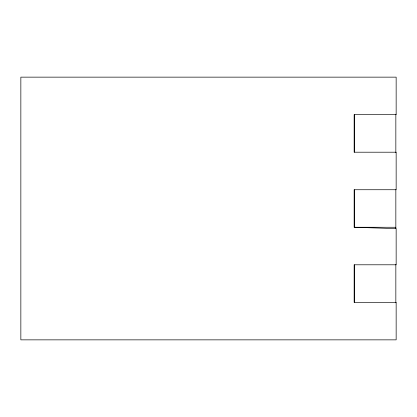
<?xml version="1.0" encoding="UTF-8"?>
<svg xmlns="http://www.w3.org/2000/svg" width="417" height="417" viewBox="0 0 417 417"><rect width="100%" height="100%" fill="white"/><g stroke="black" fill="none" stroke-linecap="round" stroke-linejoin="round"><path stroke-width="0.63" d="M395.842 227.265L354.142 227.265L354.142 189.735L396.15 189.735L396.15 152.205L354.142 152.205L354.142 114.675L396.15 114.675L396.15 77.145L20.85 77.145L20.85 339.855L396.15 339.855L396.15 302.325L354.142 302.325L354.142 264.795L396.15 264.795L396.15 228.641L354.45 227.265L354.45 189.735M395.842 114.211L395.842 152.575M395.842 189.641L395.842 228.657M395.842 264.425L395.842 302.789M354.45 114.675L354.45 152.205M354.45 264.795L354.45 302.325"/></g></svg>
